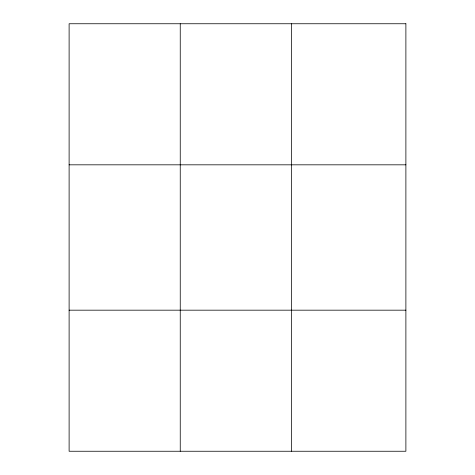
<?xml version="1.0" encoding="UTF-8"?>
<svg xmlns="http://www.w3.org/2000/svg" width="475" height="475" viewBox="0 0 475 475"><rect width="100%" height="100%" fill="white"/><g stroke="black" fill="none" stroke-linecap="round" stroke-linejoin="round"><path stroke-width="0.71" d="M180.245 23.75L180.245 451.25M291.383 23.75L291.383 451.25M69.112 164.825L405.887 164.825M69.112 310.175L405.887 310.175M405.887 23.75L405.887 451.25L69.112 451.25L69.112 23.75L405.887 23.75"/></g></svg>
